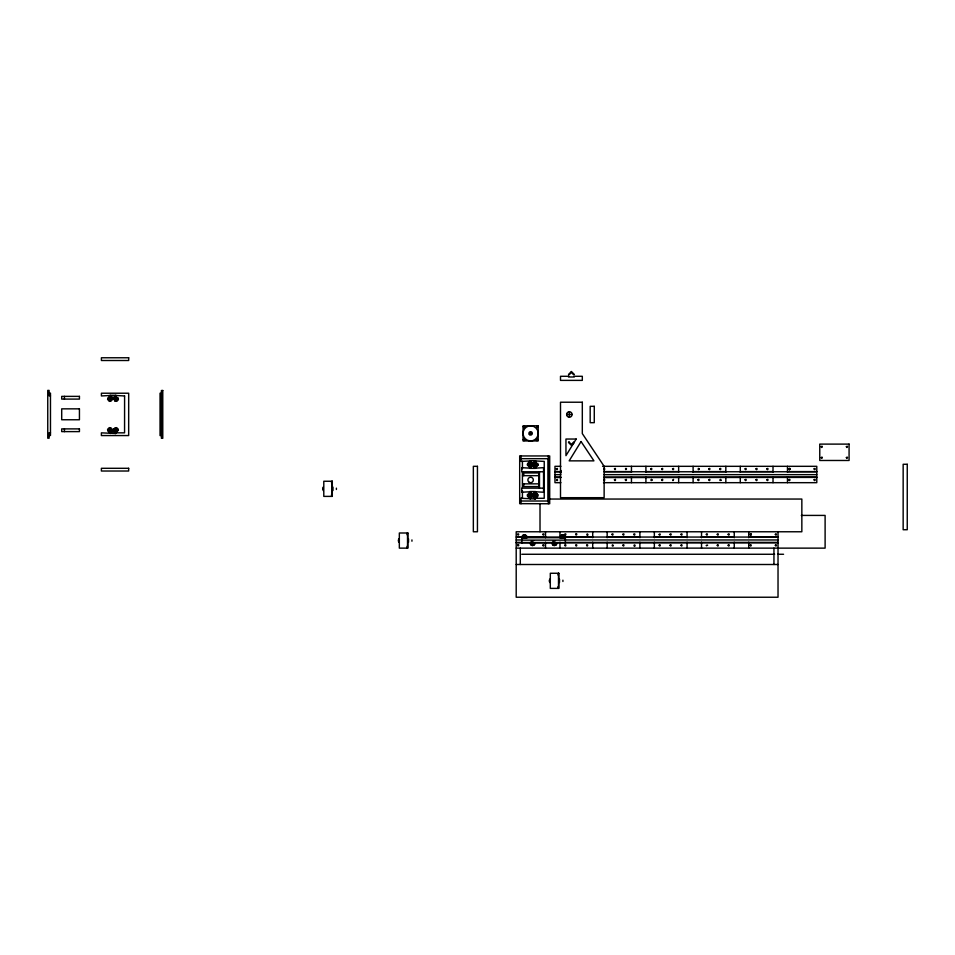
<?xml version="1.0" encoding="UTF-8"?>
<svg xmlns="http://www.w3.org/2000/svg" width="955" height="955" viewBox="0 0 955 955"><rect width="100%" height="100%" fill="white"/><g stroke="black" fill="none" stroke-linecap="round" stroke-linejoin="round"><path stroke-width="1.43" d="M523.006 537.331L523.006 538.345L525.584 537.94L525.596 536.913L523.006 537.331L523.34 538.393M523.531 535.731L523.531 534.895L525.059 534.752L525.99 536.459M524.128 537.605L524.14 536.591M525.059 535.588L525.059 534.752M561.194 537.331L561.194 538.345L563.772 537.94L563.772 536.913L561.194 537.331L561.528 538.393M561.719 535.731L561.719 534.895L563.247 534.752L564.178 536.459M562.316 537.605L562.316 536.591M563.235 535.588L563.247 534.752M529.953 433.546C530.777 430.944 531.971 435.385 529.941 433.546M537.856 427.052C536.567 424.33 536.077 428.914 537.784 427.243M614.435 468.869C615.605 471.304 616.011 467.186 614.531 468.714M613.277 545.592C612.107 543.144 611.701 547.263 613.182 545.735M652.014 480.126C650.952 477.476 650.307 482.239 652.05 479.947M659.117 534.502C660.872 532.436 660.203 536.531 659.165 534.669M680.939 545.412C682.694 543.132 682.025 547.884 680.987 545.233M699.191 469.215C698.141 466.565 697.496 471.328 699.239 469.048M706.294 545.412L707.643 545.233L706.413 545.735M533.761 544.41L533.761 545.257L532.281 545.568L531.171 544.804L531.541 543.753M555.941 544.207L555.571 545.257L554.091 545.568L552.993 544.804L553.363 543.753M555.941 543.359L555.571 545.257M587.838 534.836C587.349 532.186 585.881 536.053 587.719 534.967M522.946 535.91L523.531 534.895M561.134 535.91L561.719 534.895M557.493 480.437C557.708 477.739 555.285 481.093 557.338 480.52M625.525 468.559C625.31 471.257 627.722 467.902 625.68 468.475M575.853 534.012C575.638 536.71 578.062 533.356 576.008 533.929M634.92 545.89C635.135 543.192 632.711 546.558 634.765 545.985M720.858 480.437C721.228 477.584 718.339 481.416 720.941 480.281M114.218 431.374L113.37 430.55C114.063 427.315 118.826 434.406 116.068 431.159M115.483 428.485L116.331 427.625L117.202 428.473L116.355 429.332L114.839 427.84L115.448 428.449M115.627 428.628L116.331 427.625M113.37 430.55L114.719 429.822M115.71 430.789L116.51 431.576L115.495 432.627L114.767 431.911L115.782 430.872M117.178 430.132L118.36 429.607L117.489 428.759L116.641 429.619C119.232 431.576 116.761 431.027 118.217 429.464L116.474 427.768M535.97 493.078C534.179 495.561 536.364 491.682 536.853 493.926L536.006 494.797L534.478 493.305L535.469 494.272M536.161 497.054L535.146 498.092L534.406 497.364L535.433 496.325L536.782 497.651L534.048 494.977C533.236 498.546 533.248 492.422 534.49 495.406M536.292 495.072L537.128 494.213L538.011 495.072L537.164 495.932L536.006 494.797M533.344 496.325L534.824 497.77L535.839 496.731M537.02 495.788L537.868 494.929L536.113 493.222M108.416 398.438L107.569 399.286L109.682 401.398L110.529 400.551M109.527 397.423L110.553 396.397M109.694 397.59L110.72 396.564M107.867 399.584L108.715 398.736M110.362 398.259L111.401 397.232M108.93 400.646L109.777 399.787M109.383 401.1L110.231 400.24M111.377 399.274L112.404 398.235M111.544 399.441L112.571 398.402M115.853 400.169L116.355 401.363L118.241 399.524L117.537 398.522L118.384 399.381L117.513 400.229L116.665 399.369L118.193 397.877L116.952 399.095M107.784 431.171L111.114 427.828M108.846 432.233L112.177 428.89M528.067 463.891L527.22 464.739L529.333 466.852L530.18 466.004M529.177 462.877L530.204 461.85M529.345 463.044L530.371 462.017M527.518 465.049L528.366 464.19M527.972 465.491L528.819 464.643M530.013 463.724L531.04 462.686M528.569 466.1L529.428 465.252M529.022 466.553L529.882 465.706M531.028 464.727L532.054 463.7M531.195 464.894L532.221 463.867M535.994 466.828L538.035 464.834L537.188 463.975L537.844 463.342L534.502 466.613L535.564 465.574L535.994 466.828L536.877 465.968M527.435 496.624L530.765 493.293M528.485 497.686L531.828 494.344M532.639 495.12L535.552 491.538L529.739 491.538L532.639 495.12L529.739 498.498L530.228 498.976L532.639 496.564L535.051 498.976L535.528 498.498L532.639 495.597M534.585 462.387L535.17 461.814L536.185 462.853L533.451 465.527L536.483 462.566M115.662 398.259C113.084 400.229 114.803 400.467 113.394 398.438L115.519 396.361L116.152 397.781M115.913 398.008L114.791 397.077L115.519 396.361M114.743 399.166L115.221 398.689L114.123 397.722M117.059 398.987L115.651 400.36L116.498 401.219M533.045 463.903L534.382 464.619L533.045 463.903L535.17 461.814M114.481 399.429C116.964 395.824 117.943 397.984 115.197 396.671M116.355 401.363L117.226 400.515M538.035 464.834L537.152 465.682L536.316 464.822M536.185 462.853L534.848 462.136M531.135 541.401L533.606 540.721M531.135 542.428L531.684 543.443L533.2 543.61L534.155 542.762M552.957 541.401L555.428 540.721M552.957 542.428L553.506 543.443L555.022 543.61L555.977 542.762M517.908 544.816C517.001 547.37 520.2 544.744 518.076 544.768M533.344 542.953L531.983 542.977M555.165 542.953L553.805 542.977M524.904 538.178C526.539 536.996 522.672 536.591 523.865 538.095M563.092 538.178C564.727 536.996 560.86 536.591 562.053 538.095M524.164 538.119L524.796 538.131M562.34 538.119L562.984 538.131M604.014 468.38L604.873 469.048L604.014 469.705M604.014 479.291L604.873 479.947L604.014 480.616M49.111 393.126L50.472 393.126L50.472 435.468L49.111 435.468M161.407 393.221L160.046 393.221L160.046 435.564L161.407 435.564M50.472 395.859L49.111 395.859L49.111 390.404L47.75 390.404L47.75 438.202L49.111 438.202L49.111 432.746L50.472 432.746M566.637 414.494L572.093 414.494A2.722 2.722 0 0 1 567.998 416.858A2.722 2.722 0 0 1 567.998 412.13A2.722 2.722 0 0 1 572.093 414.494M521.06 455.953L549.698 455.953L549.698 503.751L519.687 503.655L519.687 455.857L521.06 455.857L521.06 461.408L530.252 460.931L532.663 463.342L535.075 460.931L544.243 461.408L544.219 498.295L535.528 498.295L535.528 498.976L521.036 498.295L521.036 503.751M521.06 458.687L548.325 458.687L548.301 501.017L521.036 501.017M560.907 466.315L554.962 466.315L554.962 482.681L560.907 482.681M602.569 466.315L816.788 466.315L816.788 482.681L603.512 482.681M554.962 471.591L560.824 471.591M604.682 471.591L631.458 471.591M645.914 471.591L678.647 471.591M693.103 471.591L725.836 471.591M740.28 471.591L773.013 471.591M787.469 471.591L816.788 471.591M543.562 471.77L521.74 471.77L521.74 467.675L530.252 468.165L532.663 465.754L535.075 468.165L543.562 467.675L543.562 492.231L535.051 491.741L532.639 494.153L530.228 491.741L521.74 492.231L521.74 488.136L543.562 488.136M554.962 471.77L560.907 471.77M604.049 471.77L816.788 471.77M554.962 474.659L560.907 474.659M604.049 474.659L816.788 474.659M522.528 475.662L538.787 475.662M554.962 477.07L560.907 477.07M604.049 477.07L816.788 477.07M554.962 477.405L560.907 477.56M604.049 477.56L816.788 477.405M522.528 483.851L538.787 483.851M521.06 498.2L522.421 498.2L522.421 490.822M548.946 499.047L801.842 499.047L801.842 531.768L516.201 531.768L516.201 597.233L778.027 597.233L778.027 531.768M801.305 515.413L825.108 515.413L825.108 548.134L516.201 548.134M523.531 537.044L516.201 537.044L778.027 537.068L748.708 537.044M526.468 537.044L545.52 537.044M564.441 537.056L592.709 537.056M607.165 537.056L639.886 537.056M654.342 537.056L687.075 537.056M701.531 537.056L734.252 537.056M521.74 537.713L565.372 537.713M516.201 539.969L522.146 539.969M565.288 539.969L778.027 539.969M521.74 540.124L565.372 540.124M516.201 542.38L522.146 542.38M565.288 542.38L778.027 542.38M521.74 542.536L565.372 542.536M516.201 542.858L778.027 542.858M521.74 554.27L774.636 554.27M777.621 554.27L783.566 554.27M516.201 564.5L778.027 564.5M673.012 480.616L673.538 479.362L672.726 480.413M113.788 428.914L115.269 430.359L114.397 429.523M116.522 431.588L115.495 432.627M537.152 495.92L537.82 496.564L537.199 495.967M535.54 494.332L536.4 495.179M115.889 428.867L117.37 430.335M113.693 430.872L114.767 431.911M115.125 430.228L113.776 428.914M528.509 462.22L531.851 465.551M527.458 463.282L530.789 466.613M530.156 493.902L529.309 493.055L527.196 495.168L528.043 496.015M531.171 495.012L532.198 496.039M528.998 493.353L529.858 494.201M531.004 495.179L532.031 496.206M530.323 495.848L531.35 496.887M527.948 494.404L528.795 495.263M527.494 494.857L528.342 495.717M529.321 496.863L530.347 497.889M529.154 497.03L530.18 498.056M108.87 396.755L112.201 400.097M107.808 397.817L111.138 401.16M110.505 428.449L109.658 427.589L107.545 429.702L108.392 430.55M111.52 429.547L112.547 430.586M109.359 427.9L110.207 428.747M111.353 429.714L112.38 430.753M108.906 428.353L109.753 429.201M110.673 430.395L111.711 431.421M108.297 428.95L109.145 429.798M107.843 429.404L108.691 430.251M109.67 431.397L110.696 432.436M109.503 431.565L110.529 432.603M537.044 464.118L537.892 464.978M533.773 463.175L534.8 464.214M535.301 465.825L536.137 466.685M563.772 536.913L564.107 537.987M525.596 536.913L525.918 537.987M787.469 466.315L787.469 472.271M787.469 476.724L787.469 482.681M773.944 548.134L773.944 564.5M773.013 466.315L773.013 472.271M773.013 476.724L773.013 482.681M748.708 531.768L748.708 537.725M748.708 542.189L748.708 548.134M740.28 466.315L740.28 472.271M740.28 476.724L740.28 482.681M734.252 531.768L734.252 537.725M734.252 542.189L734.252 548.134M725.836 466.315L725.836 472.271M725.836 476.724L725.836 482.681M701.531 531.768L701.531 537.725M701.531 542.189L701.531 548.134M693.103 466.315L693.103 472.271M693.103 476.724L693.103 482.681M687.075 531.768L687.075 537.725M687.075 542.189L687.075 548.134M678.647 466.315L678.647 472.271M678.647 476.724L678.647 482.681M654.342 531.768L654.342 537.725M654.342 542.189L654.342 548.134M645.914 466.315L645.914 472.271M645.914 476.724L645.914 482.681M639.886 531.768L639.886 537.725M639.886 542.189L639.886 548.134M631.458 466.315L631.458 472.271M631.458 476.724L631.458 482.681M607.165 531.768L607.165 537.725M607.165 542.189L607.165 548.134M592.709 531.768L592.709 537.725M592.709 542.189L592.709 548.134M569.359 411.772L569.359 417.228M565.372 537.223L565.372 543.013M562.913 580.174L562.913 581.488M559.976 531.768L559.976 537.725M559.976 542.189L559.976 548.134M559.499 579.124L559.499 582.538M558.496 573.263L558.496 588.399M558.09 573.549L558.09 575.077M558.09 586.585L558.09 588.113M555.022 542.571L555.022 543.61M554.091 544.708L554.091 545.568M553.506 542.404L553.506 543.443M552.993 543.956L552.993 544.804M549.662 579.124L549.662 582.538M549.388 580.174L549.388 581.488M548.325 455.953L548.301 503.751M545.52 531.768L545.52 537.725M545.52 542.189L545.52 548.134M540.017 503.512L540.017 531.768M539.468 471.77L539.468 488.136M533.2 542.571L533.2 543.61M532.281 544.708L532.281 545.568M531.684 542.404L531.684 543.443M531.171 543.956L531.171 544.804M523.782 475.662L523.782 472.94L538.787 472.94L538.787 486.573L523.782 486.573L523.782 483.851M522.421 461.313L522.421 468.774M522.421 471.639L522.421 487.874M521.74 537.223L521.74 543.013M520.296 548.134L520.296 564.5M411.939 539.909L411.939 541.222M408.525 538.871L408.525 542.273M407.522 532.997L407.522 548.134M407.117 533.296L407.117 534.812M407.117 546.32L407.117 547.848M398.689 538.871L398.689 542.273M398.414 539.909L398.414 541.222M336.399 488.16L336.399 489.473M332.973 487.11L332.973 490.524M331.97 481.248L331.97 496.385M331.564 481.535L331.564 483.063M331.564 494.571L331.564 496.099M323.136 487.11L323.136 490.524M322.862 488.16L322.862 489.473M64.427 396.373L64.427 399.095M64.427 428.89L64.427 431.612M528.652 426.061A7.568 7.568 0 0 0 525.262 438.727A7.568 7.568 0 0 0 537.928 435.337A7.568 7.568 0 0 0 528.652 426.061A7.568 7.568 0 0 1 532.592 426.061M532.592 440.685A7.568 7.568 0 0 1 528.676 440.685M523.316 435.337A7.568 7.568 0 0 1 523.316 431.421M561.027 471.758A2.364 1.683 0.1 0 1 561.062 470.469M561.027 472.809A2.364 1.683 0.1 0 1 561.062 471.519M561.182 537.928A2.364 1.683 0.1 0 1 560.681 535.671A2.364 1.683 0.1 0 1 563.784 535.122A2.364 1.683 0.1 0 1 564.811 537.283M560.454 538.274A2.364 1.683 0.1 0 1 562.698 535.97A2.364 1.683 0.1 0 1 564.811 538.334M556.514 542.822A2.364 1.671 0 0 1 554.461 545.329A2.364 1.671 0 0 1 552.42 542.822M556.741 543.025A2.364 1.671 0 0 1 554.461 544.266A2.364 1.671 0 0 1 552.181 543.025M534.693 542.822A2.364 1.671 0 0 1 532.651 545.329A2.364 1.671 0 0 1 530.598 542.822M534.931 543.025A2.364 1.671 0 0 1 532.651 544.266A2.364 1.671 0 0 1 530.371 543.025M522.994 537.928A2.364 1.683 0.1 0 1 522.504 535.671A2.364 1.683 0.1 0 1 525.596 535.122A2.364 1.683 0.1 0 1 526.635 537.283M522.266 538.274A2.364 1.683 0.1 0 1 524.51 535.97A2.364 1.683 0.1 0 1 526.635 538.334M124.592 395.955L124.568 432.842L115.877 432.842L115.877 433.522L101.385 432.842L101.385 435.564L128.662 435.564L128.686 393.221L101.409 393.221L101.409 395.955L110.601 395.466L113.012 397.877L115.424 395.466L124.592 395.955M523.364 426.658C524.295 429.571 525.62 424.605 523.352 426.658M523.603 426.73L524.582 426.992L523.603 426.73M523.364 439.694C524.295 442.607 525.62 437.641 523.364 439.694M523.603 439.766L524.593 440.028L523.603 439.766M517.586 534.323C518.422 536.925 519.615 532.484 517.586 534.323M536.638 426.73L537.617 426.992L536.638 426.73M536.388 439.694C537.331 442.607 538.656 437.641 536.388 439.694M536.638 439.754L537.617 440.016L536.638 439.754M542.822 534.323C543.646 536.925 544.839 532.484 542.822 534.323M542.822 545.233C543.646 547.836 544.839 543.395 542.822 545.233M556.347 468.869C557.183 471.472 558.377 467.031 556.347 468.869M564.775 534.323C565.611 536.925 566.793 532.484 564.775 534.323M564.775 545.233C565.611 547.836 566.793 543.395 564.775 545.233M575.686 545.233C576.522 547.836 577.703 543.395 575.686 545.233M586.585 545.233C587.421 547.836 588.614 543.395 586.585 545.233M614.435 479.78C615.271 482.382 616.464 477.942 614.435 479.78M611.952 534.323C612.788 536.925 613.981 532.484 611.952 534.323M625.346 479.78C626.182 482.382 627.375 477.942 625.346 479.78M622.863 534.323C623.699 536.925 624.892 532.484 622.863 534.323M622.863 545.233C623.699 547.836 624.892 543.395 622.863 545.233M633.774 534.323C634.609 536.925 635.803 532.484 633.774 534.323M650.713 468.869C651.549 471.472 652.742 467.031 650.713 468.869M661.624 468.869C662.46 471.472 663.653 467.031 661.624 468.869M661.624 479.78C662.46 482.382 663.653 477.942 661.624 479.78M659.141 545.233C659.977 547.836 661.158 543.395 659.141 545.233M672.535 468.869C673.371 471.472 674.564 467.031 672.535 468.869M670.052 534.323C670.888 536.925 672.069 532.484 670.052 534.323M670.052 545.233C670.888 547.836 672.069 543.395 670.052 545.233M680.963 534.323C681.798 536.925 682.98 532.484 680.963 534.323M697.902 479.78C698.738 482.382 699.92 477.942 697.902 479.78M708.813 468.869C709.637 471.472 710.83 467.031 708.813 468.869M708.813 479.78C709.637 482.382 710.83 477.942 708.813 479.78M706.318 534.323C707.154 536.925 708.347 532.484 706.318 534.323M719.712 468.869C720.548 471.472 721.741 467.031 719.712 468.869M717.229 534.323C718.065 536.925 719.258 532.484 717.229 534.323M717.229 545.233C718.065 547.836 719.258 543.395 717.229 545.233M728.14 534.323C728.975 536.925 730.169 532.484 728.14 534.323M728.14 545.233C728.975 547.836 730.169 543.395 728.14 545.233M745.079 468.869C745.915 471.472 747.108 467.031 745.079 468.869M745.079 479.78C745.915 482.382 747.108 477.942 745.079 479.78M755.99 468.869C756.826 471.472 758.019 467.031 755.99 468.869M755.99 479.78C756.826 482.382 758.019 477.942 755.99 479.78M750.093 534.323C750.928 536.925 752.122 532.484 750.093 534.323C751.072 536.949 751.955 532.353 750.081 534.406M750.093 545.233C750.928 547.836 752.122 543.395 750.093 545.233M766.901 468.869C767.736 471.472 768.93 467.031 766.901 468.869M766.901 479.78C767.736 482.382 768.93 477.942 766.901 479.78M775.329 534.323C776.164 536.925 777.346 532.484 775.329 534.323M775.329 545.233C776.164 547.836 777.346 543.395 775.329 545.233M788.854 468.869C789.69 471.472 790.883 467.031 788.854 468.869C789.57 471.412 790.991 467.198 788.89 468.786M788.854 479.78C789.69 482.382 790.883 477.942 788.854 479.78M814.09 468.869C814.925 471.472 816.107 467.031 814.09 468.869M814.09 479.78C814.925 482.382 816.107 477.942 814.09 479.78M821.145 446.654C821.98 449.268 823.174 444.815 821.145 446.654M821.145 457.564C821.98 460.167 823.174 455.726 821.145 457.564M846.369 446.654C847.204 449.268 848.398 444.815 846.369 446.654M846.369 457.564C847.204 460.167 848.398 455.726 846.369 457.564M576.187 439.037L565.957 455.666L565.957 439.037L576.187 439.037M581.058 441.544L569.156 460.859L593.938 460.859L581.058 441.544M115.901 395.955L113.012 398.844L110.1 395.275L115.901 395.275L115.901 395.955M112.988 430.144L110.1 433.033L110.577 433.522L112.988 431.111L115.4 433.522L115.877 433.033L112.988 430.144M571.412 371.531L568.523 374.42L569.013 374.909L571.412 372.498L573.824 374.909L574.313 374.42L571.412 371.531M535.552 461.408L532.663 464.309L529.739 460.728L535.552 460.728L535.552 461.408M532.663 464.787L529.739 468.356L535.552 468.356L532.663 464.787M568.989 441.998L568.5 442.475L571.388 445.376L574.289 442.475L573.8 441.998L571.388 444.409L568.989 441.998M114.958 401.052L115.519 400.491L114.958 401.052M128.686 357.767L101.409 357.767L101.409 360.501L128.686 360.501L128.686 357.767M568.5 376.294L560.501 376.294L560.501 380.388L582.311 380.388L582.311 376.294L574.313 376.294L574.313 376.974L568.5 376.974L568.5 376.294M162.768 390.5L161.407 390.5L161.407 438.297L162.768 438.297L162.768 390.5M79.432 396.373L61.705 396.373L61.705 399.095L79.432 399.095L79.432 396.373M582.311 402.222L560.501 402.222L560.501 497.686L604.133 497.686L604.133 466.315L582.311 433.582L582.311 402.222M594.273 406.317L590.178 406.317L590.178 422.683L594.273 422.683L594.273 406.317M79.432 408.847L61.705 408.847L61.705 419.758L79.432 419.758L79.432 408.847M538.178 425.799L523.042 425.811L523.042 440.947L538.178 440.935L538.178 425.799M79.432 428.89L61.705 428.89L61.705 431.612L79.432 431.612L79.432 428.89M849.079 444.111L819.76 444.111L819.76 460.477L849.079 460.477L849.079 444.111M907.25 464.273L903.155 464.273L903.155 529.727L907.25 529.727L907.25 464.273M477.44 466.315L473.346 466.315L473.346 531.768L477.44 531.768L477.44 466.315M128.662 468.296L101.385 468.296L101.385 471.018L128.662 471.018L128.662 468.296M332.304 481.248L323.793 481.248L323.793 496.385L332.304 496.385L332.304 481.248M407.857 532.997L399.333 532.997L399.333 548.134L407.857 548.134L407.857 532.997M558.818 573.263L550.307 573.263L550.307 588.399L558.818 588.399L558.818 573.263M529.404 434.573A1.707 1.707 0 0 0 532.257 433.809A1.707 1.707 0 0 0 530.168 431.732A1.707 1.707 0 0 0 529.404 434.573M529.237 482.311A2.722 2.722 0 0 0 533.332 479.947A2.722 2.722 0 0 0 529.237 477.596A2.722 2.722 0 0 0 529.237 482.311"/></g></svg>
